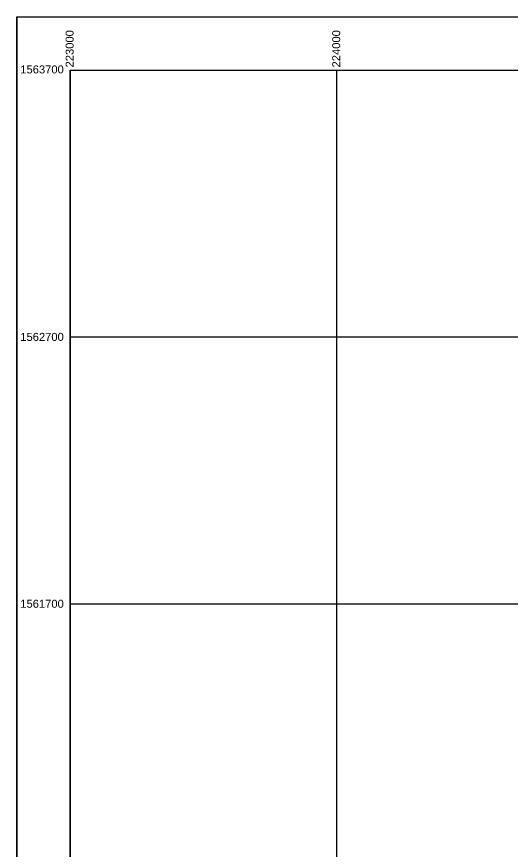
# Model space of a CAD drawing. Header units: metres. Extents: x 222800 to 230200, y 1548340 to 1564214.
# Drawn here: x 222800 to 224659, y 1560773 to 1563900 of the extents above; entities that cross this region are included whole.
import ezdxf

# ---------------------------------------------------------------- set-up
doc = ezdxf.new("R2010")
doc.units = ezdxf.units.M
doc.layers.add('GRID', color=7, linetype='Continuous')
doc.styles.get("Standard").update_dxf_attribs({"font": 'arial.ttf'})

msp = doc.modelspace()

# ---------------------------------------------------------------- linework, layer by layer
at = {"layer": 'GRID', "linetype": 'Continuous'}
for p, q in [((222800, 1563900), (222800, 1548339.58242)), ((223000, 1563700), (230000, 1563700)), ((223000, 1563700), (223000, 1550700)), ((223000, 1563700), (223000, 1550700))]:
    msp.add_line(p, q, dxfattribs=at)
at = {"layer": 'GRID', "color": 254, "linetype": 'Continuous'}
for p, q in [((223000, 1563700), (230000, 1563700)), ((224000, 1563700), (224000, 1550700)), ((223000, 1562700), (230000, 1562700)), ((223000, 1561700), (230000, 1561700))]:
    msp.add_line(p, q, dxfattribs=at)
at = {"layer": 'GRID', "linetype": 'Continuous'}
for points in [[(222800, 1563900), (230200, 1563900), (230200, 1548339.58242), (222800, 1548339.58242)], [(223000, 1550700), (223000, 1563700), (230000, 1563700), (230000, 1550700)], [(223000, 1550700), (223000, 1563700), (230000, 1563700), (230000, 1550700)]]:
    msp.add_lwpolyline(points, close=True, dxfattribs=at)

# ---------------------------------------------------------------- texts
at = {"layer": 'GRID', "color": 242, "linetype": 'Continuous'}
for s, p in [('223000', (223013.54326, 1563709.7788)), ('224000', (224013.54326, 1563709.7788))]:
    msp.add_text(s, height=30, rotation=90, dxfattribs=at).set_placement(p)
for s, p in [('1563700', (222813.57282, 1563687.43998)), ('1562700', (222813.57282, 1562685.20542)), ('1561700', (222813.57282, 1561685.20542))]:
    msp.add_text(s, height=30, dxfattribs=at).set_placement(p)

doc.saveas('drawing.dxf')
